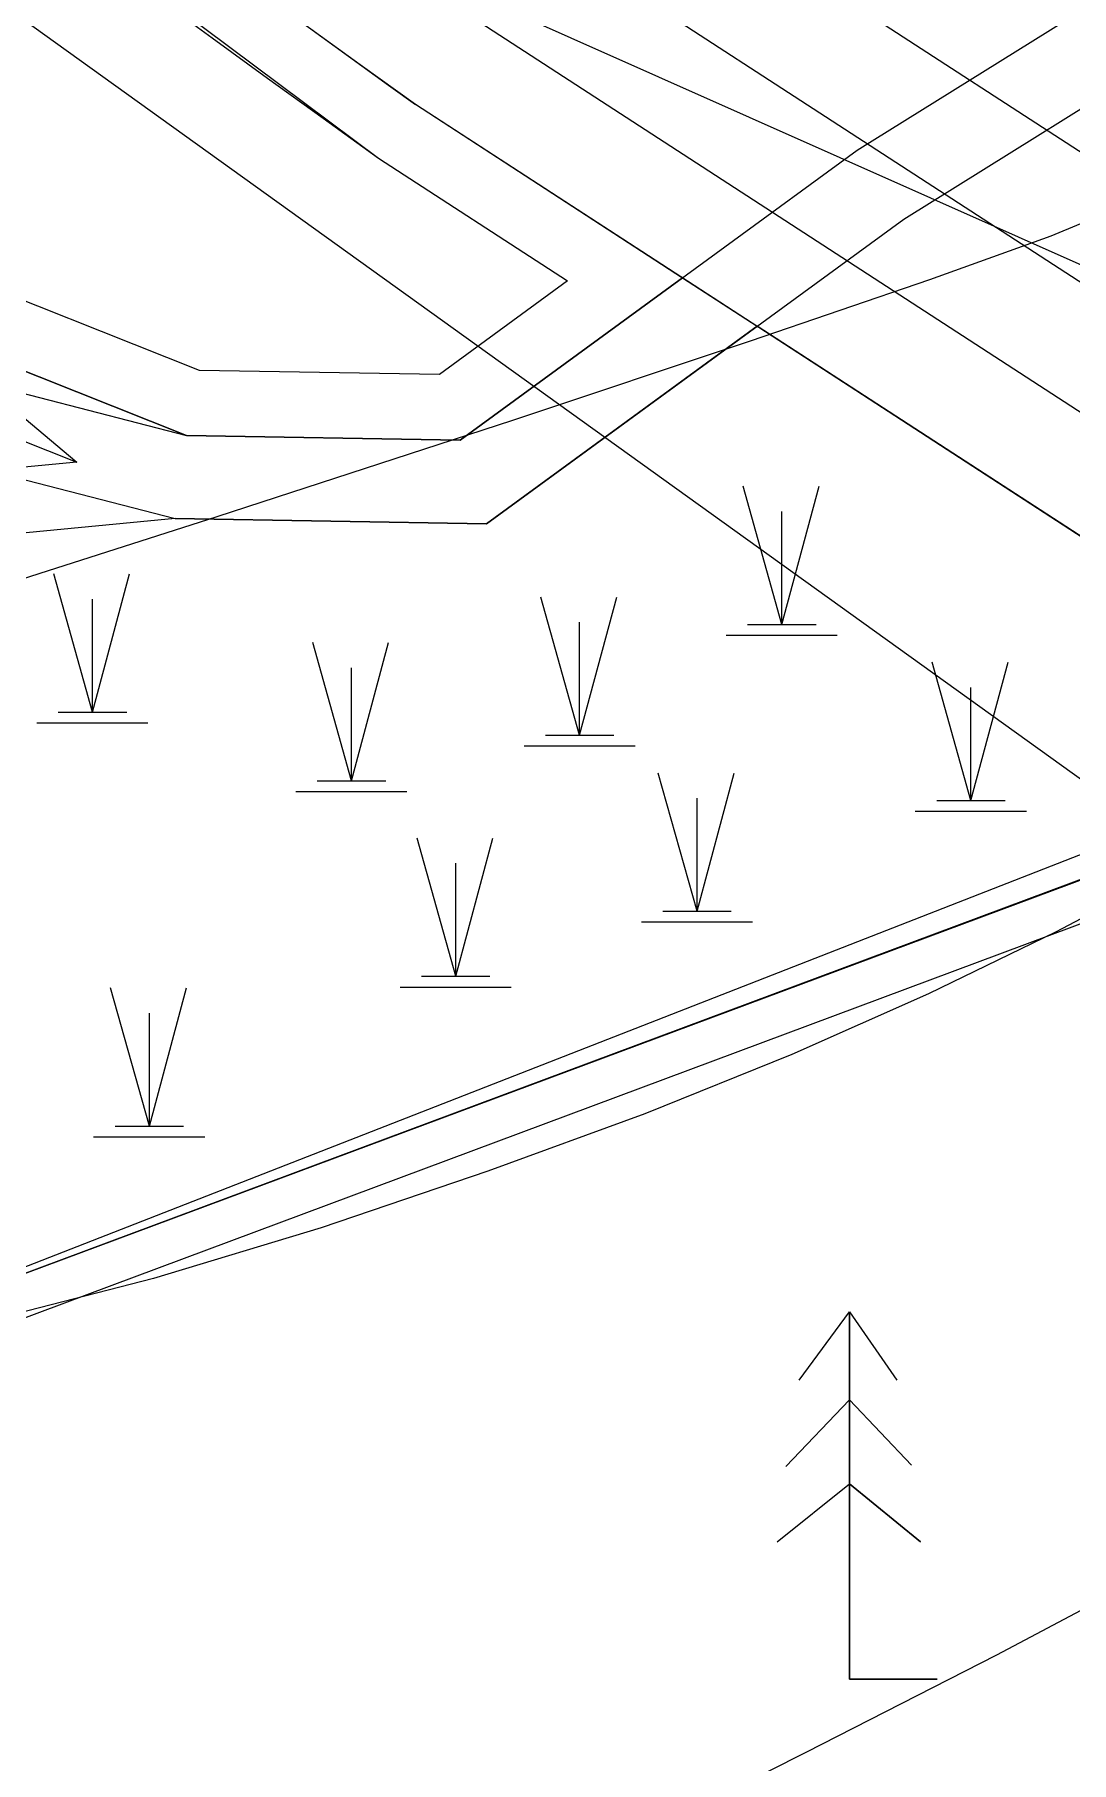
# Model space of a CAD drawing. Header units: metres. Extents: x 533049 to 537618, y 1849954 to 1852676.
# Drawn here: x 534678.3 to 534728.2, y 1851290.4 to 1851373.5 of the extents above; entities that cross this region are included whole.
import ezdxf

# ---------------------------------------------------------------- set-up
doc = ezdxf.new("R2010")
doc.units = ezdxf.units.M
doc.header["$LTSCALE"] = 2
for name, color, linetype, lineweight in [('13', 7, 'Continuous', 13), ('14', 7, 'Continuous', 13), ('20', 7, 'Continuous', 13), ('28', 7, 'Continuous', 13), ('47', 7, 'Continuous', 13), ('50', 7, 'Continuous', 13), ('54', 7, 'Continuous', 13), ('55', 7, 'Continuous', 13), ('57', 7, 'Continuous', 13), ('60', 7, 'Continuous', 13), ('8', 7, 'Continuous', 13)]:
    doc.layers.add(name, color=color, linetype=linetype, lineweight=lineweight)

msp = doc.modelspace()

# ---------------------------------------------------------------- linework, layer by layer
at = {"layer": '13'}
msp.add_lwpolyline([(534702.42, 1851378.61), (534818.85, 1851303.01)], dxfattribs=at)
at = {"layer": '14'}
for points in [[(534442.19, 1851443.02), (534446.57, 1851424.1), (534452.52, 1851405.62), (534460, 1851387.71), (534468.96, 1851370.49), (534479.34, 1851354.08), (534491.06, 1851338.61), (534504.04, 1851324.17), (534518.19, 1851310.88), (534541.07, 1851291.35), (534562.04, 1851269.78), (534580.92, 1851246.35), (534597.55, 1851221.28), (534617.05, 1851192), (534643.84, 1851203.11), (534703, 1851262.27), (534785.62, 1851309.97), (534744.51, 1851336.67), (534659.97, 1851305.12), (534583.66, 1851318.07), (534521.97, 1851356.79), (534476.04, 1851404.12), (534454.41, 1851451.69)], [(534703, 1851262.27), (534785.62, 1851309.97), (534744.51, 1851336.67), (534659.97, 1851305.12), (534583.66, 1851318.07), (534521.97, 1851356.79), (534476.04, 1851404.12), (534454.41, 1851451.69)], [(534600.33, 1851443.44), (534619.52, 1851426.03), (534656.65, 1851396.1), (534694.86, 1851367.55), (534703.95, 1851361.65), (534697.79, 1851357.15), (534686.26, 1851357.34), (534648.79, 1851372.25), (534644.19, 1851378.98), (534636.45, 1851388.89), (534634.18, 1851391.54), (534631.69, 1851393.97), (534628.98, 1851396.18), (534626.09, 1851398.13), (534623.04, 1851399.82), (534611.3, 1851405.14), (534599.23, 1851409.65), (534586.3, 1851414.02)], [(534684.22, 1851375.28), (534686.87, 1851373.34), (534689.53, 1851371.4), (534692.2, 1851369.47), (534694.86, 1851367.55), (534703.95, 1851361.65), (534697.79, 1851357.15), (534686.26, 1851357.34), (534648.79, 1851372.25), (534644.19, 1851378.98)]]:
    msp.add_lwpolyline(points, dxfattribs=at)
at = {"layer": '20'}
msp.add_lwpolyline([(534857.55, 1851418), (534816.22, 1851368.3), (534743.68, 1851338.45), (534659.77, 1851307.18), (534584.39, 1851319.97), (534523.23, 1851358.35), (534477.72, 1851405.26), (534456.39, 1851452.17), (534449.28, 1851582.95), (534450.89, 1851641.08), (534444.71, 1851664.01), (534443.83, 1851690.46), (534441.18, 1851714.27), (534430.6, 1851731.91), (534431.48, 1851763.66), (534420.89, 1851786.59), (534400.6, 1851829.81)], dxfattribs=at)
at = {"layer": '28'}
msp.add_lwpolyline([(534645.58, 1851366.77), (534680.37, 1851352.93), (534673.94, 1851352.32)], dxfattribs=at)
at = {"layer": '47'}
msp.add_lwpolyline([(534659.77, 1851307.18), (534743.33, 1851339.82), (534713.07, 1851359.47), (534700.06, 1851349.97), (534685.09, 1851350.22), (534674.24, 1851349.19)], dxfattribs=at)
at = {"layer": '50'}
msp.add_lwpolyline([(536135.62, 1851789.73), (535515.36, 1851926.72), (535258.49, 1851965.9), (535022.43, 1852017.88), (534680.94, 1852158.74), (534430.49, 1852265.01), (534355.97, 1852086.41), (534346.15, 1851984.65), (534462.32, 1851750.84), (534498.61, 1851623.52), (534531.69, 1851526.54), (534597.01, 1851432.26), (534785.89, 1851296.54), (534919.76, 1851224.01), (534977.19, 1851164.91), (535024.77, 1851103.67), (535103, 1851049.68), (535187.68, 1851009.38), (535275.89, 1851002.01), (535384.77, 1851022.15), (535615.7, 1851282.83), (535719.73, 1851373.89), (535864.09, 1851423.05), (536000.84, 1851463.59)], dxfattribs=at)
at = {"layer": '54'}
for p, q in [((534705.38, 1851382.94), (534806.72, 1851317.14)), ((534699.46, 1851374.27), (534799.9, 1851309.05))]:
    msp.add_line(p, q, dxfattribs=at)
at = {"layer": '55'}
msp.add_line((534696.64, 1851370.14), (534793.54, 1851307.22), dxfattribs=at)
msp.add_arc((535422.108, 1852382.194), 1245.218, 229.69639, 234.36613, dxfattribs=at)
at = {"layer": '57'}
for p, q in [((534714.25, 1851345.13), (534712.39, 1851351.78)), ((534714.25, 1851345.13), (534716.04, 1851351.78)), ((534714.25, 1851345.13), (534714.25, 1851350.56)), ((534681.12, 1851340.91), (534679.25, 1851347.56)), ((534681.12, 1851340.91), (534682.9, 1851347.56)), ((534704.53, 1851339.81), (534702.67, 1851346.45)), ((534704.53, 1851339.81), (534706.32, 1851346.45)), ((534681.12, 1851340.91), (534681.12, 1851346.34)), ((534704.53, 1851339.81), (534704.53, 1851345.24)), ((534712.61, 1851345.13), (534715.9, 1851345.13)), ((534693.56, 1851337.61), (534691.7, 1851344.26)), ((534693.56, 1851337.61), (534695.35, 1851344.26)), ((534711.58, 1851344.62), (534716.92, 1851344.62)), ((534693.56, 1851337.61), (534693.56, 1851343.04)), ((534723.34, 1851336.67), (534721.48, 1851343.32)), ((534723.34, 1851336.67), (534725.13, 1851343.32)), ((534723.34, 1851336.67), (534723.34, 1851342.1)), ((534679.47, 1851340.91), (534682.76, 1851340.91)), ((534678.44, 1851340.4), (534683.78, 1851340.4)), ((534702.89, 1851339.81), (534706.18, 1851339.81)), ((534701.86, 1851339.3), (534707.2, 1851339.3)), ((534691.92, 1851337.61), (534695.21, 1851337.61)), ((534710.18, 1851331.35), (534708.31, 1851337.99)), ((534710.18, 1851331.35), (534711.96, 1851337.99)), ((534690.89, 1851337.1), (534696.23, 1851337.1)), ((534710.18, 1851331.35), (534710.18, 1851336.78)), ((534721.7, 1851336.67), (534724.99, 1851336.67)), ((534720.67, 1851336.16), (534726.01, 1851336.16)), ((534698.58, 1851328.22), (534696.72, 1851334.86)), ((534698.58, 1851328.22), (534700.36, 1851334.86)), ((534698.58, 1851328.22), (534698.58, 1851333.65)), ((534707.5, 1851330.84), (534712.84, 1851330.84)), ((534708.53, 1851331.35), (534711.82, 1851331.35)), ((534696.93, 1851328.22), (534700.22, 1851328.22)), ((534683.85, 1851321.01), (534681.98, 1851327.66)), ((534683.85, 1851321.01), (534685.63, 1851327.66)), ((534695.91, 1851327.7), (534701.24, 1851327.7)), ((534683.85, 1851321.01), (534683.85, 1851326.44)), ((534682.2, 1851321.01), (534685.49, 1851321.01)), ((534681.17, 1851320.5), (534686.51, 1851320.5)), ((534717.51, 1851312.09), (534717.51, 1851294.42)), ((534714.45, 1851304.65), (534717.51, 1851307.85)), ((534720.49, 1851304.72), (534717.51, 1851307.85)), ((534714.03, 1851301.03), (534717.51, 1851303.81)), ((534720.92, 1851301.03), (534717.51, 1851303.81)), ((534717.51, 1851294.42), (534721.72, 1851294.42))]:
    msp.add_line(p, q, dxfattribs=at)
msp.add_lwpolyline([(534435.02, 1852302.37), (534325.71, 1852049.19), (534353.83, 1851932.14), (534451.75, 1851760.49), (534494.45, 1851609.32), (534521.83, 1851454.44), (534874.05, 1851297.73), (534980, 1851227.29), (535025.24, 1851130.42), (535137.95, 1851046.53), (535351.89, 1851022.3), (535580.63, 1851242.44), (535635.17, 1851288.02), (535713.4, 1851370.26), (536002.39, 1851411.84), (536158.13, 1851571.22), (536125.74, 1851798.92), (536134.24, 1851845.92), (534499.3, 1852312.5)], close=True, dxfattribs=at)
for points in [[(534857.55, 1851418), (534816.22, 1851368.3), (534743.68, 1851338.45), (534659.77, 1851307.18), (534584.39, 1851319.97), (534523.23, 1851358.35), (534477.72, 1851405.26), (534456.39, 1851452.17), (534449.28, 1851582.95), (534450.89, 1851641.08), (534444.71, 1851664.01), (534443.83, 1851690.46), (534441.18, 1851714.27), (534430.6, 1851731.91), (534431.48, 1851763.66), (534420.89, 1851786.59), (534400.6, 1851829.81)], [(534487.19, 1851451.18), (534486.97, 1851435.82), (534491.18, 1851418.85), (534505.36, 1851408.46), (534516.35, 1851404.08), (534545.76, 1851392.2), (534569.45, 1851382.31), (534574.03, 1851367.7), (534580.37, 1851365.74), (534599.33, 1851368.79), (534608.94, 1851368.24), (534620.27, 1851354.02), (534629.58, 1851341.84), (534639.87, 1851338.46), (534653.33, 1851347.19), (534665.18, 1851355.36), (534685.09, 1851350.22), (534700.06, 1851349.97), (534720.12, 1851364.62), (534734.21, 1851373.4), (534760.13, 1851371.69), (534775.6, 1851372.17), (534797.93, 1851383.11), (534819.54, 1851398.1)], [(534490.97, 1851436.28), (534494.72, 1851421.22), (534507.32, 1851411.99), (534517.85, 1851407.79), (534547.27, 1851395.9), (534572.71, 1851385.28), (534577.21, 1851370.9), (534580.65, 1851369.84), (534599.12, 1851372.81), (534610.95, 1851372.13), (534623.43, 1851356.48), (534632, 1851345.25), (534639.29, 1851342.86), (534651.11, 1851350.52), (534664.42, 1851359.69), (534685.63, 1851354.21), (534698.79, 1851353.99), (534717.88, 1851367.94), (534733.19, 1851377.48), (534760.19, 1851375.69), (534774.62, 1851376.14), (534795.89, 1851386.57), (534817.16, 1851401.32)], [(534591.23, 1851364.62), (534601.89, 1851357.42), (534610.91, 1851351.45), (534618.31, 1851346.74), (534624.08, 1851343.27), (534628.21, 1851341.05), (534631.43, 1851339.63), (534634.45, 1851338.55), (534637.27, 1851337.81), (534639.89, 1851337.41), (534642.3, 1851337.36), (534645.95, 1851337.98), (534652.25, 1851339.58), (534661.21, 1851342.17), (534672.83, 1851345.75), (534687.11, 1851350.32), (534701.32, 1851354.96), (534712.74, 1851358.76), (534721.36, 1851361.71), (534727.2, 1851363.82), (534730.24, 1851365.09)], [(534733.25, 1851333.42), (534727.41, 1851330.34), (534721.31, 1851327.37), (534714.73, 1851324.46), (534707.66, 1851321.61), (534700.12, 1851318.84), (534692.1, 1851316.12), (534684.04, 1851313.68), (534676.37, 1851311.71), (534669.08, 1851310.2), (534662.19, 1851309.17), (534655.69, 1851308.61), (534649.12, 1851308.75), (534641.99, 1851309.82), (534634.32, 1851311.83), (534626.1, 1851314.78), (534617.33, 1851318.66), (534608.77, 1851322.86), (534601.18, 1851326.77), (534594.56, 1851330.38)], [(534708.09, 1851287.21), (534715.42, 1851290.91), (534724.59, 1851295.6), (534734.61, 1851300.9), (534744.52, 1851306.46), (534754.32, 1851312.28), (534764, 1851318.37), (534773.57, 1851324.71)], [(534715.09, 1851308.8), (534717.51, 1851312.09), (534719.78, 1851308.8)], [(534715.09, 1851308.8), (534717.51, 1851312.09), (534719.78, 1851308.8)], [(534721.72, 1851294.42), (534717.51, 1851294.42), (534717.51, 1851312.09)], [(534714.45, 1851304.65), (534717.51, 1851307.85), (534720.49, 1851304.72)], [(534714.03, 1851301.03), (534717.51, 1851303.81), (534720.92, 1851301.03)]]:
    msp.add_lwpolyline(points, dxfattribs=at)
at = {"layer": '60'}
for points in [[(534704.22, 1851260.67), (534789.45, 1851309.87), (534744.76, 1851338.89), (534659.77, 1851307.18), (534584.39, 1851319.97), (534523.23, 1851358.35), (534477.72, 1851405.26), (534456.39, 1851452.17)], [(534691.32, 1851373.98), (534693.98, 1851372.06), (534696.64, 1851370.14), (534709.48, 1851361.8), (534698.79, 1851353.99), (534685.63, 1851354.21), (534646.74, 1851369.69), (534641.65, 1851377.13)], [(534646.74, 1851369.69), (534685.63, 1851354.21), (534698.79, 1851353.99), (534709.48, 1851361.8), (534713.07, 1851359.47), (534700.06, 1851349.97), (534685.09, 1851350.22), (534674.24, 1851349.19)]]:
    msp.add_lwpolyline(points, dxfattribs=at)
at = {"layer": '8'}
msp.add_lwpolyline([(534472.48, 1851527.98), (534680.37, 1851352.93), (534673.94, 1851352.32), (534471.72, 1851527.66)], dxfattribs=at)

doc.saveas('drawing.dxf')
